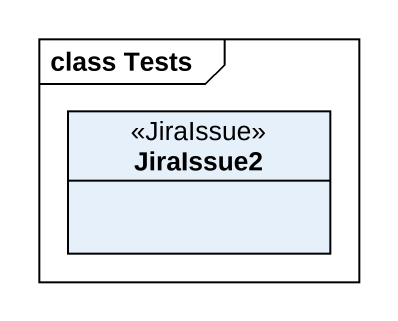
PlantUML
@startuml
mainframe class Tests
hide circle
hide empty members
class JiraIssue2 <<JiraIssue>>
@enduml
